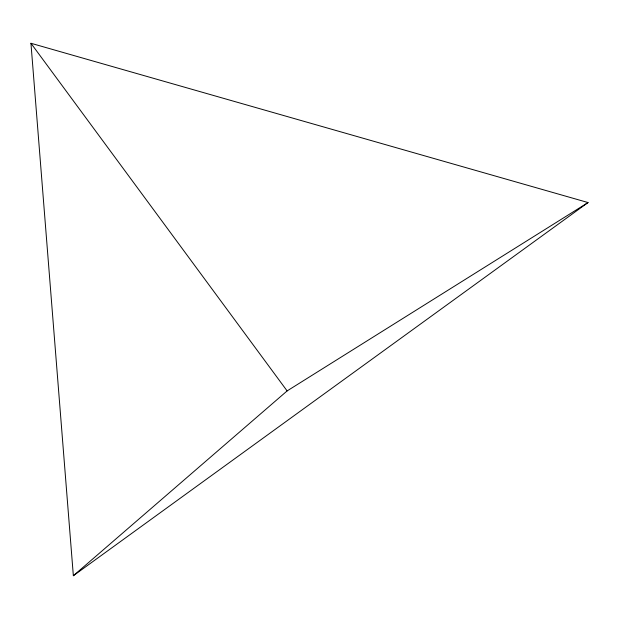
<?xml version="1.0" encoding="UTF-8"?>
<svg xmlns="http://www.w3.org/2000/svg" width="619" height="619" viewBox="0 0 619 619"><rect width="100%" height="100%" fill="white"/><g stroke="black" fill="none" stroke-linecap="round" stroke-linejoin="round"><path stroke-width="0.93" d="M73.352 575.724L287.123 390.922L588.05 202.552L30.95 43.276L73.352 575.724L588.05 202.552M30.95 43.276L287.123 390.922"/></g></svg>
